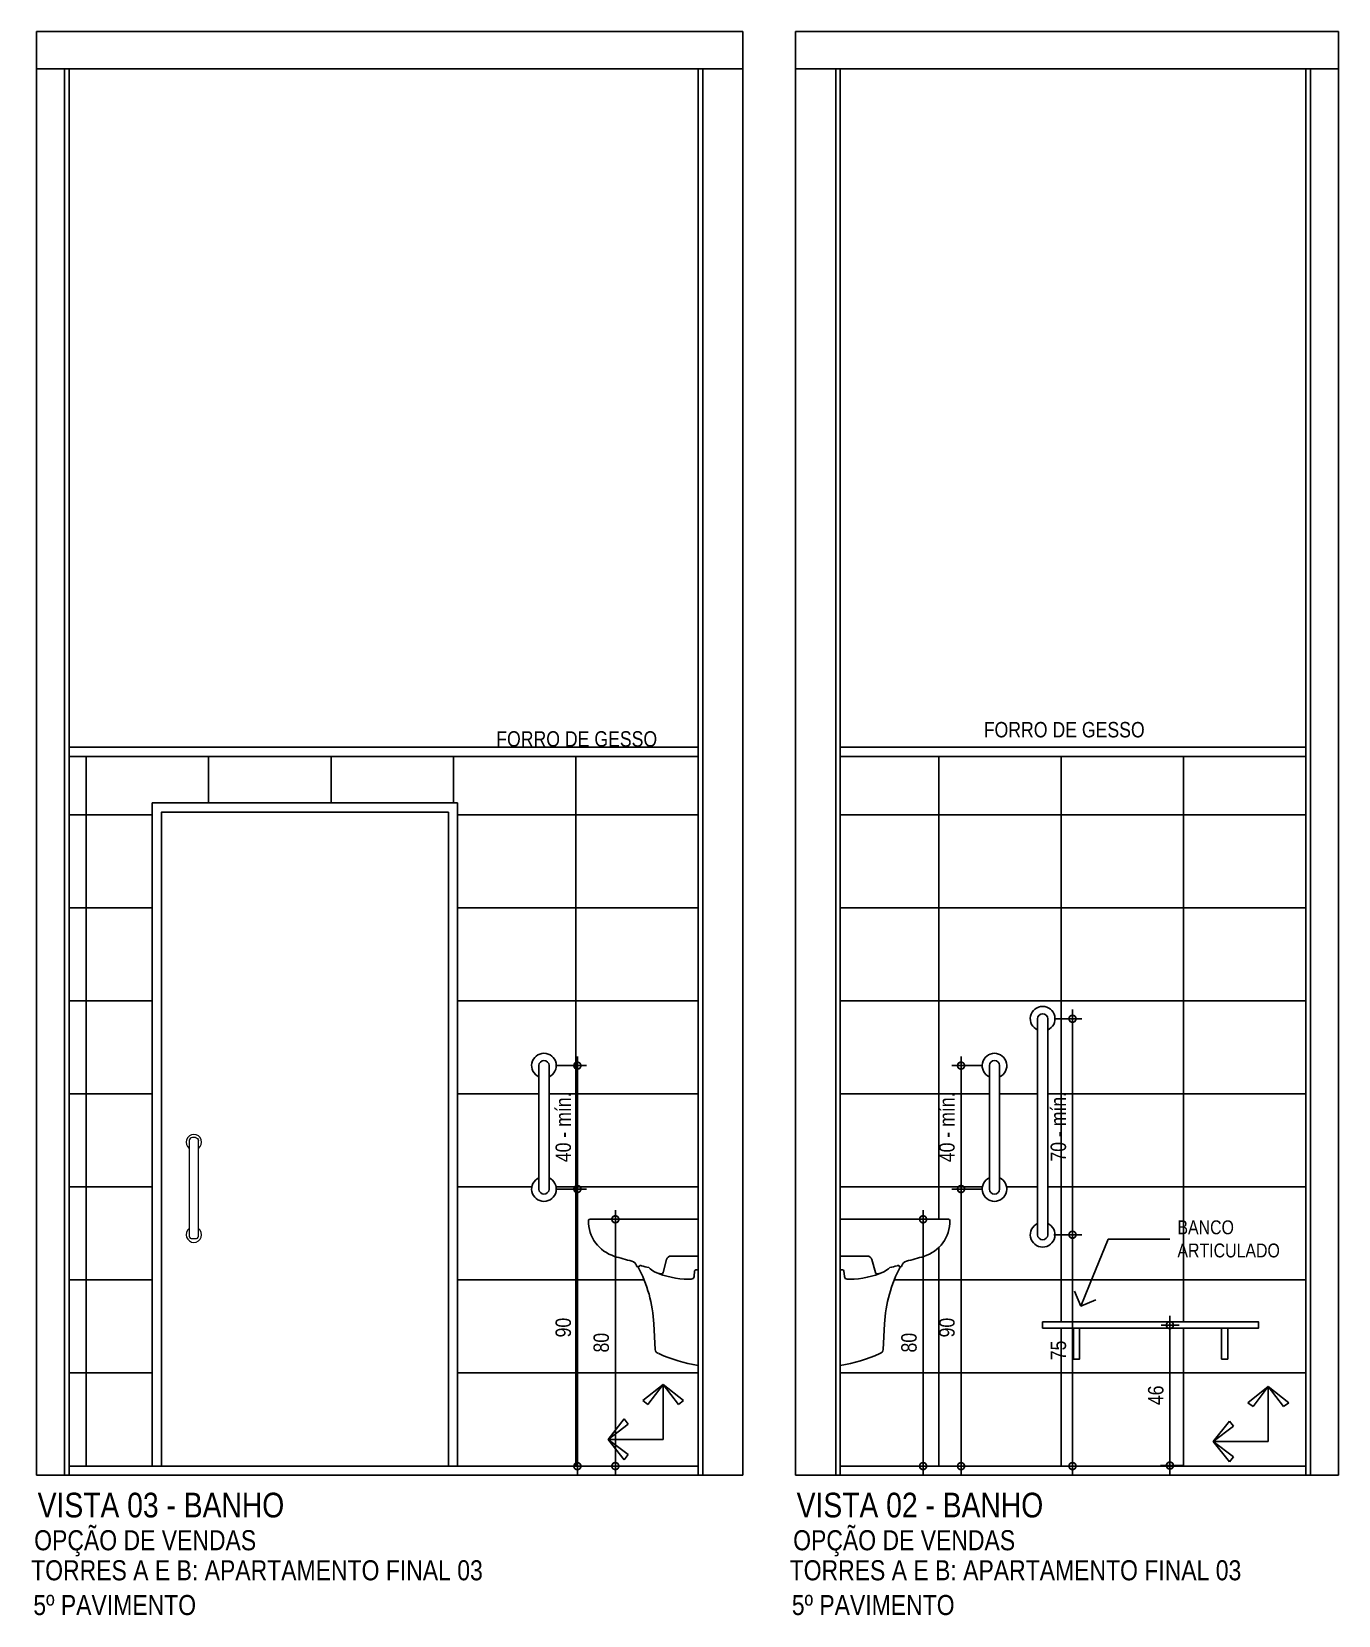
# Model space of a CAD drawing. Header units: metres. Extents: x 3 to 168, y -142 to 28.
# Drawn here: x 116.57 to 120.81, y -87.27 to -82.14 of the extents above; entities that cross this region are included whole.
import ezdxf
from ezdxf import colors
from ezdxf.entities.mleader import LeaderData, LeaderLine
from ezdxf.math import Vec2, Vec3

# ---------------------------------------------------------------- set-up
doc = ezdxf.new("R2010")
doc.units = ezdxf.units.M
for name, color, linetype in [('ARQ-ALV ACAB', 4, 'Continuous'), ('ARQ-ALV OSSO', 5, 'Continuous'), ('ARQ-AUX1', 1, 'Continuous'), ('ARQ-AUX2', 2, 'Continuous'), ('ARQ-CAX', 1, 'Continuous'), ('ARQ-CERÂMICA', 7, 'Continuous'), ('ARQ-DIM', 2, 'Continuous'), ('ARQ-HID', 2, 'Continuous'), ('ARQ-SIM', 1, 'Continuous'), ('ARQ-TXT', 2, 'Continuous')]:
    doc.layers.add(name, color=color, linetype=linetype)
doc.layers.add('ARQ-POR', color=1, linetype='Continuous', lineweight=20)
doc.styles.add('Adesa', font='ARIALN.TTF')
doc.dimstyles.new('ADESA 1-0025', dxfattribs={"dimtxt": 0.05, "dimasz": 0.045, "dimexe": 0.03, "dimexo": 0.04, "dimgap": 0.02, "dimtad": 1, "dimtoh": 1, "dimdec": 0, "dimlfac": 100, "dimzin": 4, "dimtxsty": 'Adesa', "dimblk": 'DOTSMALL', "dimcen": 1, "dimdle": 0.03, "dimclrd": 1, "dimclre": 1, "dimclrt": 256, "dimazin": 1, "dimtm": 1e-09, "dimtfac": 1, "dimtdec": 0, "dimtix": 1, "dimtmove": 2, "dimatfit": 0, "dimldrblk": 'DOTSMALL', "dimfxl": 0.8, "dimtvp": 2, "dimtolj": 1, "dimtzin": 0, "dimarcsym": 0})

# ---------------------------------------------------------------- blocks, each defined once
blk = doc.blocks.new('_DotSmall')
at = {"color": 0, "linetype": 'ByBlock', "const_width": 0.5}
blk.add_lwpolyline([(-0.0625, 0, 1), (0.0625, 0, 1)], format="xyb", close=True, dxfattribs=at)
blk = doc.blocks.new('*D374')
at = {"layer": 'ARQ-DIM', "color": 1, "lineweight": -2, "transparency": 16777216}
for p, q in [((119.9468, -86.0657), (119.9468, -85.3057)), ((119.89, -85.3357), (119.9768, -85.3357)), ((119.89, -86.0357), (119.9768, -86.0357))]:
    blk.add_line(p, q, dxfattribs=at)
at = {"layer": 'Defpoints', "color": 0, "transparency": 16777216}
for p in [(119.85, -85.3357), (119.9468, -85.3357), (119.85, -86.0357)]:
    blk.add_point(p, dxfattribs=at)
at = {"layer": 'ARQ-DIM', "color": 1, "lineweight": -2, "transparency": 16777216, "xscale": 0.045, "yscale": 0.045, "zscale": 0.045}
for p, rotation in [((119.9468, -85.3357), 90), ((119.9468, -86.0357), 270)]:
    blk.add_blockref('_DotSmall', p, dxfattribs=dict(at, rotation=rotation))
at = {"layer": 'ARQ-DIM', "transparency": 16777216, "insert": (119.9012, -85.6857), "char_height": 0.05, "attachment_point": 5, "rotation": 90, "style": 'Adesa'}
blk.add_mtext('\\A1;70 - mín.', dxfattribs=at)
blk = doc.blocks.new('barra2')
for p, q in [((-0.03, 0.0165), (0.67, 0.0165)), ((-0.03, -0.0165), (0.67, -0.0165))]:
    blk.add_line(p, q)
for centre, radius, start, end in [((-0.03, 0), 0.04, 24.362, 335.638), ((-0.03, 0), 0.0165, 90, 270), ((0.67, 0), 0.04, 204.362, 155.638), ((0.67, 0), 0.0165, 270, 90)]:
    blk.add_arc(centre, radius, start, end)
blk = doc.blocks.new('*D375')
at = {"layer": 'ARQ-DIM', "color": 1, "lineweight": -2, "transparency": 16777216}
for p, q in [((119.8863, -86.0357), (119.9768, -86.0357)), ((119.9468, -86.0057), (119.9468, -86.8157)), ((119.8863, -86.7857), (119.9768, -86.7857))]:
    blk.add_line(p, q, dxfattribs=at)
at = {"layer": 'Defpoints', "color": 0, "transparency": 16777216}
for p in [(119.8463, -86.0357), (119.8463, -86.7857), (119.9468, -86.7857)]:
    blk.add_point(p, dxfattribs=at)
at = {"layer": 'ARQ-DIM', "color": 1, "lineweight": -2, "transparency": 16777216, "xscale": 0.045, "yscale": 0.045, "zscale": 0.045}
for p, rotation in [((119.9468, -86.0357), 90), ((119.9468, -86.7857), 270)]:
    blk.add_blockref('_DotSmall', p, dxfattribs=dict(at, rotation=rotation))
at = {"layer": 'ARQ-DIM', "transparency": 16777216, "insert": (119.9013, -86.4107), "char_height": 0.05, "attachment_point": 5, "rotation": 90, "style": 'Adesa'}
blk.add_mtext('\\A1;75', dxfattribs=at)
blk = doc.blocks.new('*D376')
at = {"layer": 'ARQ-DIM', "color": 1, "lineweight": -2, "transparency": 16777216}
for p, q in [((120.2626, -86.2986), (120.2626, -86.814)), ((120.2338, -86.3286), (120.2926, -86.3286)), ((120.3075, -86.784), (120.2326, -86.784))]:
    blk.add_line(p, q, dxfattribs=at)
at = {"layer": 'Defpoints', "color": 0, "transparency": 16777216}
for p in [(120.1938, -86.3286), (120.2626, -86.784), (120.3475, -86.784)]:
    blk.add_point(p, dxfattribs=at)
at = {"layer": 'ARQ-DIM', "color": 1, "lineweight": -2, "transparency": 16777216, "xscale": 0.045, "yscale": 0.045, "zscale": 0.045}
for p, rotation in [((120.2626, -86.3286), 90), ((120.2626, -86.784), 270)]:
    blk.add_blockref('_DotSmall', p, dxfattribs=dict(at, rotation=rotation))
at = {"layer": 'ARQ-DIM', "transparency": 16777216, "insert": (120.2171, -86.5563), "char_height": 0.05, "attachment_point": 5, "rotation": 90, "style": 'Adesa'}
blk.add_mtext('\\A1;46', dxfattribs=at)
blk = doc.blocks.new('_Open90')
at = {"color": 0, "linetype": 'ByBlock', "lineweight": -2}
for p, q in [((0, 0), (-1, 0)), ((-0.5, 0.5), (0, 0)), ((0, 0), (-0.5, -0.5))]:
    blk.add_line(p, q, dxfattribs=at)
blk = doc.blocks.new('A$C5FB24879')
for p, q in [((0, 0.2579), (0, 0.4299)), ((0, 0.4299), (0.0144, 0.4299)), ((0, 0.2579), (0, -0.0437)), ((0.1435, 0.0907), (0.1391, 0.0084))]:
    blk.add_line(p, q)
blk.add_lwpolyline([(0.351, 0.4299, -0.439815), (0.3554, 0.426, -0.331931), (0.2709, 0.3099, -0.01466), (0.2144, 0.2942, 0.272731), (0.1998, 0.28, -0.743106), (0.1903, 0.2787, 0.372784), (0.1868, 0.2804, -0.001465), (0.1839, 0.2795, -0.012311), (0.1601, 0.2734, -0.169504), (0.1191, 0.2529, -0.348371), (0.1136, 0.257), (0.1022, 0.2997, 0.339603), (0.0877, 0.3108), (0, 0.3108)], format="xyb")
blk.add_lwpolyline([(0.3515, 0.4299), (0.0145, 0.4299)])
at = {"ltscale": 0.041515}
blk.add_lwpolyline([(0.1413, 0.2594, -0.10405), (0.0305, 0.236), (0.0222, 0.236, -0.385314), (0.0132, 0.2441), (0.0114, 0.2624, 0.385314), (0.0074, 0.266), (0.003, 0.266, 0.414214), (0, 0.263)], format="xyb", dxfattribs=at)
for centre, radius, start, end in [((0.5931, 0.0669), 0.4502, 152.1142, 176.9756), ((0.1241, 0.0092), 0.015, 285.4438, 356.9759), ((-0.0786, 0.4503), 0.5003, 279.0396, 294.3691)]:
    blk.add_arc(centre, radius, start, end)
blk = doc.blocks.new('*D386')
at = {"layer": 'ARQ-DIM', "color": 1, "lineweight": -2, "transparency": 16777216}
for p, q in [((119.4169, -85.9857), (119.4923, -85.9857)), ((119.4623, -85.9557), (119.4623, -86.8157)), ((119.4169, -86.7857), (119.4923, -86.7857))]:
    blk.add_line(p, q, dxfattribs=at)
at = {"layer": 'Defpoints', "color": 0, "transparency": 16777216}
for p in [(119.3769, -85.9857), (119.3769, -86.7857), (119.4623, -86.7857)]:
    blk.add_point(p, dxfattribs=at)
at = {"layer": 'ARQ-DIM', "color": 1, "lineweight": -2, "transparency": 16777216, "xscale": 0.045, "yscale": 0.045, "zscale": 0.045}
for p, rotation in [((119.4623, -85.9857), 90), ((119.4623, -86.7857), 270)]:
    blk.add_blockref('_DotSmall', p, dxfattribs=dict(at, rotation=rotation))
at = {"layer": 'ARQ-DIM', "transparency": 16777216, "insert": (119.4168, -86.3857), "char_height": 0.05, "attachment_point": 5, "rotation": 90, "style": 'Adesa'}
blk.add_mtext('\\A1;80', dxfattribs=at)
blk = doc.blocks.new('*U275')
for p, q in [((-0.03, 0.0165), (0.37, 0.0165)), ((-0.03, -0.0165), (0.37, -0.0165))]:
    blk.add_line(p, q)
for centre, radius, start, end in [((-0.03, 0), 0.04, 24.362, 335.638), ((-0.03, 0), 0.0165, 90, 270), ((0.37, 0), 0.04, 204.362, 155.638), ((0.37, 0), 0.0165, 270, 90)]:
    blk.add_arc(centre, radius, start, end)
blk = doc.blocks.new('*D387')
at = {"layer": 'ARQ-DIM', "color": 1, "lineweight": -2, "transparency": 16777216}
for p, q in [((119.6538, -85.8876), (119.5554, -85.8876)), ((119.5854, -85.8576), (119.5854, -86.816)), ((119.7051, -86.786), (119.5554, -86.786))]:
    blk.add_line(p, q, dxfattribs=at)
at = {"layer": 'Defpoints', "color": 0, "transparency": 16777216}
for p in [(119.6938, -85.8876, -0.0002), (119.5854, -86.786), (119.7451, -86.786, -0.0001)]:
    blk.add_point(p, dxfattribs=at)
at = {"layer": 'ARQ-DIM', "color": 1, "lineweight": -2, "transparency": 16777216, "xscale": 0.045, "yscale": 0.045, "zscale": 0.045}
for p, rotation in [((119.5854, -85.8876), 90), ((119.5854, -86.786), 270)]:
    blk.add_blockref('_DotSmall', p, dxfattribs=dict(at, rotation=rotation))
at = {"layer": 'ARQ-DIM', "transparency": 16777216, "insert": (119.5399, -86.3368), "char_height": 0.05, "attachment_point": 5, "rotation": 90, "style": 'Adesa'}
blk.add_mtext('\\A1;90', dxfattribs=at)
blk = doc.blocks.new('*D388')
at = {"layer": 'ARQ-DIM', "color": 1, "lineweight": -2, "transparency": 16777216}
for p, q in [((119.5854, -85.4576), (119.5854, -85.9176)), ((119.6538, -85.4876), (119.5554, -85.4876)), ((119.6503, -85.8876), (119.5554, -85.8876))]:
    blk.add_line(p, q, dxfattribs=at)
at = {"layer": 'Defpoints', "color": 0, "transparency": 16777216}
for p in [(119.6938, -85.4876, -0.0002), (119.5854, -85.8876), (119.6903, -85.8876, -0.0001)]:
    blk.add_point(p, dxfattribs=at)
at = {"layer": 'ARQ-DIM', "color": 1, "lineweight": -2, "transparency": 16777216, "xscale": 0.045, "yscale": 0.045, "zscale": 0.045}
for p, rotation in [((119.5854, -85.4876), 90), ((119.5854, -85.8876), 270)]:
    blk.add_blockref('_DotSmall', p, dxfattribs=dict(at, rotation=rotation))
at = {"layer": 'ARQ-DIM', "transparency": 16777216, "insert": (119.5399, -85.6876), "char_height": 0.05, "attachment_point": 5, "rotation": 90, "style": 'Adesa'}
blk.add_mtext('\\A1;40 - mín.', dxfattribs=at)
blk = doc.blocks.new('*D389')
at = {"layer": 'ARQ-DIM', "color": 1, "lineweight": -2, "transparency": 16777216}
for p, q in [((118.5098, -85.9857), (118.4344, -85.9857)), ((118.4644, -85.9557), (118.4644, -86.8157)), ((118.5098, -86.7857), (118.4344, -86.7857))]:
    blk.add_line(p, q, dxfattribs=at)
at = {"layer": 'Defpoints', "color": 0, "transparency": 16777216}
for p in [(118.5498, -85.9857), (118.4644, -86.7857), (118.5498, -86.7857)]:
    blk.add_point(p, dxfattribs=at)
at = {"layer": 'ARQ-DIM', "color": 1, "lineweight": -2, "transparency": 16777216, "xscale": 0.045, "yscale": 0.045, "zscale": 0.045}
for p, rotation in [((118.4644, -85.9857), 90), ((118.4644, -86.7857), 270)]:
    blk.add_blockref('_DotSmall', p, dxfattribs=dict(at, rotation=rotation))
at = {"layer": 'ARQ-DIM', "transparency": 16777216, "insert": (118.4189, -86.3857), "char_height": 0.05, "attachment_point": 5, "rotation": 90, "style": 'Adesa'}
blk.add_mtext('\\A1;80', dxfattribs=at)
blk = doc.blocks.new('*D390')
at = {"layer": 'ARQ-DIM', "color": 1, "lineweight": -2, "transparency": 16777216}
for p, q in [((118.273, -85.8876), (118.3713, -85.8876)), ((118.3413, -85.8576), (118.3413, -86.816)), ((118.1216, -86.786), (118.3713, -86.786))]:
    blk.add_line(p, q, dxfattribs=at)
at = {"layer": 'Defpoints', "color": 0, "transparency": 16777216}
for p in [(118.233, -85.8876, -0.0002), (118.0816, -86.786, -0.0001), (118.3413, -86.786)]:
    blk.add_point(p, dxfattribs=at)
at = {"layer": 'ARQ-DIM', "color": 1, "lineweight": -2, "transparency": 16777216, "xscale": 0.045, "yscale": 0.045, "zscale": 0.045}
for p, rotation in [((118.3413, -85.8876), 90), ((118.3413, -86.786), 270)]:
    blk.add_blockref('_DotSmall', p, dxfattribs=dict(at, rotation=rotation))
at = {"layer": 'ARQ-DIM', "transparency": 16777216, "insert": (118.2958, -86.3368), "char_height": 0.05, "attachment_point": 5, "rotation": 90, "style": 'Adesa'}
blk.add_mtext('\\A1;90', dxfattribs=at)
blk = doc.blocks.new('*D391')
at = {"layer": 'ARQ-DIM', "color": 1, "lineweight": -2, "transparency": 16777216}
for p, q in [((118.3413, -85.4576), (118.3413, -85.9176)), ((118.273, -85.4876), (118.3713, -85.4876)), ((118.2765, -85.8876), (118.3713, -85.8876))]:
    blk.add_line(p, q, dxfattribs=at)
at = {"layer": 'Defpoints', "color": 0, "transparency": 16777216}
for p in [(118.233, -85.4876, -0.0002), (118.2365, -85.8876, -0.0001), (118.3413, -85.8876)]:
    blk.add_point(p, dxfattribs=at)
at = {"layer": 'ARQ-DIM', "color": 1, "lineweight": -2, "transparency": 16777216, "xscale": 0.045, "yscale": 0.045, "zscale": 0.045}
for p, rotation in [((118.3413, -85.4876), 90), ((118.3413, -85.8876), 270)]:
    blk.add_blockref('_DotSmall', p, dxfattribs=dict(at, rotation=rotation))
at = {"layer": 'ARQ-DIM', "transparency": 16777216, "insert": (118.2958, -85.6876), "char_height": 0.05, "attachment_point": 5, "rotation": 90, "style": 'Adesa'}
blk.add_mtext('\\A1;40 - mín.', dxfattribs=at)
blk = doc.blocks.new('Seta para pag.piso')
for p, q in [((0, 0.1126), (-0.0418, 0.0796)), ((0, 0.1126), (-0.0312, 0.0715)), ((0, 0.1126), (0, 0)), ((0, 0.1126), (0.0418, 0.0795)), ((0, 0.1126), (0.0312, 0.0715)), ((-0.0418, 0.0796), (-0.0312, 0.0715)), ((0.0418, 0.0795), (0.0312, 0.0715)), ((-0.1126, 0), (-0.0795, 0.0418)), ((-0.0795, 0.0418), (-0.0715, 0.0312)), ((-0.1126, 0), (-0.0715, 0.0312)), ((-0.1126, 0), (0, 0)), ((-0.1126, 0), (-0.0796, -0.0418)), ((-0.1126, 0), (-0.0715, -0.0312)), ((-0.0796, -0.0418), (-0.0715, -0.0312))]:
    blk.add_line(p, q)
blk = doc.blocks.new('AREAS MOLHADAS')
at = {"layer": 'ARQ-CERÂMICA'}
h = blk.add_hatch(dxfattribs=at)
h.set_pattern_fill('LINE', color=256, scale=0.095)
h.set_pattern_definition([(0, (118.73285, -86.78575), (0, 0.301625), [])])
h.paths.add_polyline_path([(118.7328, -84.4857), (116.6929, -84.4857), (116.6929, -86.7857), (116.9629, -86.7857), (116.9629, -84.6357), (117.9529, -84.6357), (117.9529, -86.7857), (118.7328, -86.7857), (118.7328, -86.4594, -0.066988), (118.605, -86.421, -0.328544), (118.5937, -86.4073), (118.5894, -86.325, 0.107828), (118.5386, -86.1399, -0.406522), (118.533, -86.1357, 0.272731), (118.5185, -86.1215, -0.014652), (118.462, -86.1058, -0.341165), (118.3776, -85.9857), (118.7183, -85.9857), (118.7328, -85.9857)])
h.paths.add_polyline_path([(118.2495, -85.524), (118.2495, -85.8511, -4.632624), (118.2165, -85.8511), (118.2165, -85.524, -4.632624)], flags=16)
h.paths.add_polyline_path([(118.4706, -86.4298), (118.4706, -86.3411), (118.3666, -86.3411), (118.3666, -86.4298)], flags=24)
h.paths.add_polyline_path([(118.3476, -86.3809), (118.3476, -86.2922), (118.2435, -86.2922), (118.2435, -86.3809)], flags=24)
h.paths.add_polyline_path([(118.3475, -85.811), (118.3475, -85.5599), (118.2434, -85.5599), (118.2434, -85.811)], flags=24)
h = blk.add_hatch(dxfattribs=at)
h.set_pattern_fill('LINE', color=256, scale=0.125, angle=90)
h.set_pattern_definition([(90, (118.73285, -86.78575), (-0.396875, 2e-17), [])])
h.paths.add_polyline_path([(118.7328, -84.4857), (116.6929, -84.4857), (116.6929, -86.7857), (116.9629, -86.7857), (116.9629, -84.6357), (117.9529, -84.6357), (117.9529, -86.7857), (118.7328, -86.7857), (118.7328, -86.4594, -0.066988), (118.605, -86.421, -0.328544), (118.5937, -86.4073), (118.5894, -86.325, 0.107828), (118.5386, -86.1399, -0.406522), (118.533, -86.1357, 0.272731), (118.5185, -86.1215, -0.014652), (118.462, -86.1058, -0.341165), (118.3776, -85.9857), (118.7183, -85.9857), (118.7328, -85.9857)])
h.paths.add_polyline_path([(118.2495, -85.524), (118.2495, -85.8511, -4.632624), (118.2165, -85.8511), (118.2165, -85.524, -4.632624)], flags=16)
h.paths.add_polyline_path([(118.4706, -86.4298), (118.4706, -86.3411), (118.3666, -86.3411), (118.3666, -86.4298)], flags=24)
h.paths.add_polyline_path([(118.3476, -86.3809), (118.3476, -86.2922), (118.2435, -86.2922), (118.2435, -86.3809)], flags=24)
h.paths.add_polyline_path([(118.3475, -85.811), (118.3475, -85.5599), (118.2434, -85.5599), (118.2434, -85.811)], flags=24)
h = blk.add_hatch(dxfattribs=at)
h.set_pattern_fill('LINE', color=256, scale=0.095)
h.set_pattern_definition([(0, (120.7038, -86.78575), (0, 0.301625), [])])
h.paths.add_polyline_path([(120.7038, -84.4857), (119.1939, -84.4857), (119.1939, -85.9857), (119.2083, -85.9857), (119.5492, -85.9857, -0.341165), (119.4647, -86.1058, -0.014652), (119.4083, -86.1215, 0.272731), (119.3937, -86.1357, -0.406522), (119.3881, -86.1399, 0.107828), (119.3374, -86.325), (119.333, -86.4073, -0.328544), (119.3217, -86.421, -0.066988), (119.1939, -86.4594), (119.1939, -86.7857), (120.7038, -86.7857)])
h.paths.add_polyline_path([(119.8665, -85.3722), (119.8665, -85.9993, -4.632624), (119.8335, -85.9993), (119.8335, -85.3722, -4.632624)], flags=16)
h.paths.add_polyline_path([(119.7103, -85.524), (119.7103, -85.8511, -4.632624), (119.6773, -85.8511), (119.6773, -85.524, -4.632624)], flags=16)
h.paths.add_polyline_path([(120.55, -86.3186), (120.55, -86.3386), (120.45, -86.3386), (120.45, -86.4386), (120.43, -86.4386), (120.43, -86.3386), (119.97, -86.3386), (119.97, -86.4386), (119.95, -86.4386), (119.95, -86.3386), (119.85, -86.3386), (119.85, -86.3186)], flags=16)
h.paths.add_polyline_path([(119.953, -85.8101), (119.953, -85.5591), (119.8489, -85.5591), (119.8489, -85.8101)], flags=24)
h.paths.add_polyline_path([(119.9531, -86.4552), (119.9531, -86.3665), (119.849, -86.3665), (119.849, -86.4552)], flags=24)
h.paths.add_polyline_path([(120.2689, -86.5996), (120.2689, -86.5109), (120.1648, -86.5109), (120.1648, -86.5996)], flags=24)
h.paths.add_polyline_path([(120.272, -86.1353), (120.6304, -86.1353), (120.6304, -85.9658), (120.272, -85.9658)], flags=24)
h.paths.add_polyline_path([(119.4686, -86.4298), (119.4686, -86.3411), (119.3645, -86.3411), (119.3645, -86.4298)], flags=24)
h.paths.add_polyline_path([(119.5917, -86.3809), (119.5917, -86.2922), (119.4876, -86.2922), (119.4876, -86.3809)], flags=24)
h.paths.add_polyline_path([(119.5916, -85.811), (119.5916, -85.5599), (119.4875, -85.5599), (119.4875, -85.811)], flags=24)
h = blk.add_hatch(dxfattribs=at)
h.set_pattern_fill('LINE', color=256, scale=0.125, angle=90)
h.set_pattern_definition([(90, (120.7038, -86.78575), (-0.396875, 2e-17), [])])
h.paths.add_polyline_path([(120.7038, -84.4857), (119.1939, -84.4857), (119.1939, -85.9857), (119.2083, -85.9857), (119.5492, -85.9857, -0.341165), (119.4647, -86.1058, -0.014652), (119.4083, -86.1215, 0.272731), (119.3937, -86.1357, -0.406522), (119.3881, -86.1399, 0.107828), (119.3374, -86.325), (119.333, -86.4073, -0.328544), (119.3217, -86.421, -0.066988), (119.1939, -86.4594), (119.1939, -86.7857), (120.7038, -86.7857)])
h.paths.add_polyline_path([(119.8665, -85.3722), (119.8665, -85.9993, -4.632624), (119.8335, -85.9993), (119.8335, -85.3722, -4.632624)], flags=16)
h.paths.add_polyline_path([(119.7103, -85.524), (119.7103, -85.8511, -4.632624), (119.6773, -85.8511), (119.6773, -85.524, -4.632624)], flags=16)
h.paths.add_polyline_path([(119.85, -86.3186), (120.55, -86.3186), (120.55, -86.3386), (120.45, -86.3386), (120.45, -86.4386), (120.43, -86.4386), (120.43, -86.3386), (119.97, -86.3386), (119.97, -86.4386), (119.95, -86.4386), (119.95, -86.3386), (119.85, -86.3386)], flags=16)
h.paths.add_polyline_path([(119.953, -85.8101), (119.953, -85.5591), (119.8489, -85.5591), (119.8489, -85.8101)], flags=24)
h.paths.add_polyline_path([(119.9531, -86.4552), (119.9531, -86.3665), (119.849, -86.3665), (119.849, -86.4552)], flags=24)
h.paths.add_polyline_path([(120.2689, -86.5996), (120.2689, -86.5109), (120.1648, -86.5109), (120.1648, -86.5996)], flags=24)
h.paths.add_polyline_path([(120.272, -86.1353), (120.6304, -86.1353), (120.6304, -85.9658), (120.272, -85.9658)], flags=24)
h.paths.add_polyline_path([(119.4686, -86.4298), (119.4686, -86.3411), (119.3645, -86.3411), (119.3645, -86.4298)], flags=24)
h.paths.add_polyline_path([(119.5917, -86.3809), (119.5917, -86.2922), (119.4876, -86.2922), (119.4876, -86.3809)], flags=24)
h.paths.add_polyline_path([(119.5916, -85.811), (119.5916, -85.5599), (119.4875, -85.5599), (119.4875, -85.811)], flags=24)
at = {"layer": 'ARQ-ALV ACAB'}
for p, q in [((116.6929, -86.8157), (116.6929, -82.2557)), ((118.7328, -86.8157), (118.7328, -82.2557)), ((119.1939, -86.8157, 0), (119.1939, -82.2557, 0)), ((120.7038, -86.8157), (120.7038, -82.2557)), ((116.6929, -86.7857), (118.7328, -86.7857)), ((120.7038, -86.7857), (119.1939, -86.7857, 0))]:
    blk.add_line(p, q, dxfattribs=at)
at = {"layer": 'ARQ-ALV OSSO'}
for p, q in [((116.5879, -86.8157), (116.5879, -82.2557)), ((116.6779, -86.8157), (116.6779, -82.2557)), ((118.7478, -86.8157), (118.7478, -82.2557)), ((118.8778, -86.8157), (118.8778, -82.2557)), ((119.049, -86.8157, 0), (119.049, -82.2557, 0)), ((119.1789, -86.8157, 0), (119.1789, -82.2557, 0)), ((120.7188, -86.8157), (120.7188, -82.2557)), ((120.8088, -86.8157), (120.8088, -82.2557)), ((116.5879, -86.8157), (118.8778, -86.8157)), ((120.8088, -86.8157), (119.049, -86.8157, 0))]:
    blk.add_line(p, q, dxfattribs=at)
at = {"layer": 'ARQ-AUX1'}
for p, q in [((116.6929, -84.4557), (118.7328, -84.4557)), ((116.6929, -84.4857), (118.7328, -84.4857)), ((120.7038, -84.4557), (119.1939, -84.4557, 0)), ((120.7038, -84.4857), (119.1939, -84.4857, 0))]:
    blk.add_line(p, q, dxfattribs=at)
at = {"layer": 'ARQ-AUX2'}
for p, q in [((118.8778, -82.1357), (116.5879, -82.1357)), ((119.049, -82.1357, 0), (120.8088, -82.1357)), ((118.8778, -82.2557), (116.5879, -82.2557)), ((119.049, -82.2557, 0), (120.8088, -82.2557))]:
    blk.add_line(p, q, dxfattribs=at)
for points in [[(116.5879, -82.1357), (116.5879, -82.2557)], [(118.8778, -82.1357), (118.8778, -82.2557)], [(120.8088, -82.1357), (120.8088, -82.2557)]]:
    blk.add_lwpolyline(points, dxfattribs=at)
at = {"layer": 'ARQ-AUX2', "elevation": 0}
blk.add_lwpolyline([(119.049, -82.1357), (119.049, -82.2557)], dxfattribs=at)
at = {"layer": 'ARQ-CAX'}
for points in [[(117.9529, -84.6357), (116.9629, -84.6357), (116.9629, -86.7857), (117.9529, -86.7857)], [(117.9229, -84.6657), (116.9929, -84.6657), (116.9929, -86.7857), (117.9229, -86.7857)]]:
    blk.add_lwpolyline(points, close=True, dxfattribs=at)
at = {"layer": 'ARQ-HID', "elevation": 0}
for points in [[(119.85, -86.3186), (120.55, -86.3186), (120.55, -86.3386), (119.85, -86.3386)], [(119.95, -86.3386), (119.97, -86.3386), (119.97, -86.4386), (119.95, -86.4386)], [(120.45, -86.3386), (120.43, -86.3386), (120.43, -86.4386), (120.45, -86.4386)]]:
    blk.add_lwpolyline(points, close=True, dxfattribs=at)
at = {"layer": 'ARQ-POR'}
for points in [[(117.1028, -85.7207), (117.0928, -85.7207, 0.414214), (117.0828, -85.7307), (117.0828, -86.0407, 0.46386), (117.0928, -86.0484), (117.1028, -86.0484, 0.46386), (117.1128, -86.0407), (117.1128, -85.7307)], [(117.1028, -85.7207), (117.1028, -85.7207, -0.414214), (117.1128, -85.7307)]]:
    blk.add_lwpolyline(points, format="xyb", dxfattribs=at)
for centre, start, end in [((117.0978, -85.7357), 306.9108, 233.1206), ((117.0978, -86.0357), 126.8794, 53.0892)]:
    blk.add_arc(centre, 0.025, start, end, dxfattribs=at)
at = {"layer": 'ARQ-CERÂMICA', "xscale": -1.58230973583663, "yscale": 1.58230973583663, "zscale": 1.58230973583663, "rotation": 90}
for p in [(118.6193, -86.6992), (120.5816, -86.7062)]:
    blk.add_blockref('Seta para pag.piso', p, dxfattribs=at)
at = {"layer": 'ARQ-HID', "rotation": 90.00000000000001}
for name, p in [('barra2', (119.85, -86.0057, 0)), ('*U275', (118.233, -85.8576, -0.0001))]:
    blk.add_blockref(name, p, dxfattribs=at)
at = {"layer": 'ARQ-HID', "xscale": -1, "rotation": 270}
blk.add_blockref('*U275', (119.6938, -85.8576, -0.0001), dxfattribs=at)
at = {"layer": 'ARQ-HID', "xscale": -1}
blk.add_blockref('A$C5FB24879', (118.7328, -86.4157), dxfattribs=at)
at = {"layer": 'ARQ-HID'}
blk.add_blockref('A$C5FB24879', (119.1939, -86.4157, 0), dxfattribs=at)
at = {"layer": 'ARQ-TXT', "style": 'Adesa'}
for s, height, p in [('FORRO DE GESSO', 0.05, (119.659, -84.4235, 108.9697)), ('FORRO DE GESSO', 0.05, (118.0781, -84.4535, 108.9697)), ('OPÇÃO DE VENDAS', 0.065, (116.5799, -87.0586, 217.9394)), ('OPÇÃO DE VENDAS', 0.065, (119.041, -87.0586, 217.9394)), ('TORRES A E B: APARTAMENTO FINAL 03', 0.065, (116.5701, -87.156, 435.8787)), ('TORRES A E B: APARTAMENTO FINAL 03', 0.065, (119.0296, -87.156, 435.8787)), ('5º PAVIMENTO', 0.065, (116.5772, -87.2686, 544.8484)), ('5º PAVIMENTO', 0.065, (119.0367, -87.2686, 544.8484))]:
    blk.add_text(s, height=height, dxfattribs=at).set_placement(p)
at = {"layer": 'ARQ-TXT', "ltscale": 0.5, "style": 'Adesa'}
for s, p in [('VISTA 03 - BANHO', (116.5913, -86.9521)), ('VISTA 02 - BANHO', (119.0524, -86.9521))]:
    blk.add_text(s, height=0.08, dxfattribs=at).set_placement(p)
at = {"layer": 'ARQ-DIM'}
for base, p1, p2, picture, middle in [((119.9468, -85.3357, 0), (119.85, -86.0357, 0), (119.85, -85.3357, 0), '*D374', (119.9012, -85.6857, 0)), ((118.3413, -85.8876, 0.0001), (118.233, -85.4876, -0.0001), (118.2365, -85.8876), '*D391', (118.2958, -85.6876, 0.0001)), ((119.5854, -85.8876, 0.0001), (119.6938, -85.4876, -0.0001), (119.6903, -85.8876, 0), '*D388', (119.5399, -85.6876, 0.0001))]:
    dim = blk.add_linear_dim(base=base, p1=p1, p2=p2, angle=90, text='<> - mín.', dimstyle='ADESA 1-0025', dxfattribs=at)
    dim.commit()
    dim.dimension.update_dxf_attribs({"geometry": picture, "text_midpoint": middle})
for base, p1, p2, picture, middle in [((118.3413, -86.786, 0.0001), (118.233, -85.8876, -0.0001), (118.0816, -86.786), '*D390', (118.2958, -86.3368, 0.0001)), ((119.5854, -86.786, 0.0001), (119.6938, -85.8876, -0.0001), (119.7451, -86.786, 0), '*D387', (119.5399, -86.3368, 0.0001)), ((118.4644, -86.7857), (118.5498, -85.9857), (118.5498, -86.7857), '*D389', (118.4189, -86.3857)), ((119.4623, -86.7857, 0), (119.3769, -85.9857, 0), (119.3769, -86.7857, 0), '*D386', (119.4168, -86.3857, 0)), ((119.9468, -86.7857, 0), (119.8463, -86.0357, 0), (119.8463, -86.7857, 0), '*D375', (119.9013, -86.4107, 0))]:
    dim = blk.add_linear_dim(base=base, p1=p1, p2=p2, angle=90, dimstyle='ADESA 1-0025', dxfattribs=at)
    dim.commit()
    dim.dimension.update_dxf_attribs({"geometry": picture, "text_midpoint": middle})
dim = blk.add_linear_dim(base=(120.2626, -86.784, 0), p1=(120.1938, -86.3286, 0), p2=(120.3475, -86.784, 0), angle=90, dimstyle='ADESA 1-0025', override={"dimtxsty": 'Adesa'}, dxfattribs=at)
dim.commit()
dim.dimension.update_dxf_attribs({"geometry": '*D376', "text_midpoint": (120.2171, -86.5563, 0)})
at = {"layer": 'ARQ-SIM'}
ml = blk.add_multileader_mtext('Standard', dxfattribs=at)
ml.set_content('BANCO ARTICULADO', color=2, style='Adesa')
ml.set_leader_properties(color=256)
ml.set_arrow_properties(name='OPEN90')
ml.build(insert=Vec2(0, 0))
ml.multileader.update_dxf_attribs({"text_left_attachment_type": 2, "text_right_attachment_type": 2, "dogleg_length": 0.2, "arrow_head_size": 0.075})
ctx = ml.context
ctx.base_point, ctx.char_height, ctx.arrow_head_size, ctx.landing_gap_size, ctx.plane_origin = Vec3(120.262, -86.0504, 0), 0.045, 0.075, 0.025, Vec3(119.9225, -86.0485, 0)
ctx.left_attachment, ctx.right_attachment = 2, 2
notes = []
notes.append((ctx, [(0, (1, 1, 0), (120.062, -86.0504, 0), (1, 0), 0.2, [(0, [(119.9741, -86.2672, 0)], 0, [])])]))
ctx.mtext.insert, ctx.mtext.width, ctx.mtext.flow_direction = Vec3(120.287, -85.9892, 0), 0.118262, 5
for ctx, leaders in notes:
    for number, flags, end, landing, length, lines in leaders:
        leader = LeaderData()
        leader.index, (leader.has_last_leader_line, leader.has_dogleg_vector, leader.attachment_direction) = number, flags
        leader.last_leader_point, leader.dogleg_vector, leader.dogleg_length = Vec3(end), Vec3(landing), length
        for number, points, colour, breaks in lines:
            line = LeaderLine()
            line.index, line.vertices, line.color, line.breaks = number, Vec3.list(points), colors.encode_raw_color(colour), breaks
            leader.lines.append(line)
        ctx.leaders.append(leader)

msp = doc.modelspace()

# ---------------------------------------------------------------- block references
msp.add_blockref('AREAS MOLHADAS', (0, 0))

doc.saveas('drawing.dxf')
